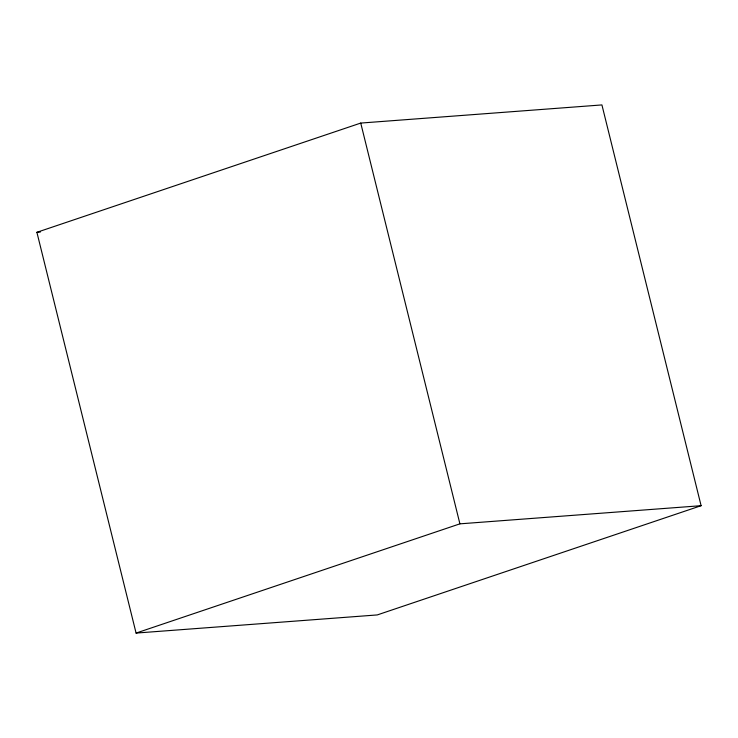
<?xml version="1.0" encoding="UTF-8"?>
<svg xmlns="http://www.w3.org/2000/svg" width="738" height="738" viewBox="0 0 738 738"><rect width="100%" height="100%" fill="white"/><g stroke="black" fill="none" stroke-linecap="round" stroke-linejoin="round"><path stroke-width="1.11" d="M36.9 232.304L360.734 123.071L601.922 104.925L701.1 505.696L377.266 614.929L136.078 633.075L36.9 232.304L40.341 232.046M136.078 633.075L459.912 523.842L701.1 505.696M360.734 123.071L459.912 523.842"/></g></svg>
